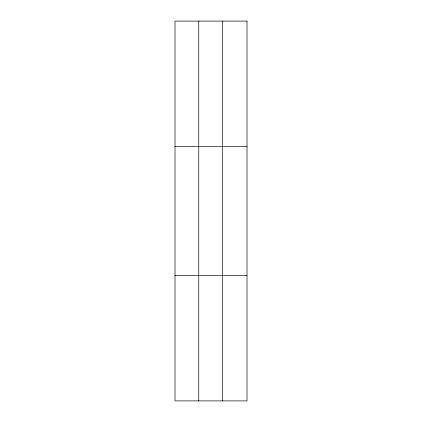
<?xml version="1.0" encoding="UTF-8"?>
<svg xmlns="http://www.w3.org/2000/svg" width="422" height="422" viewBox="0 0 422 422"><rect width="100%" height="100%" fill="white"/><g stroke="black" fill="none" stroke-linecap="round" stroke-linejoin="round"><path stroke-width="0.63" d="M198.757 400.9L198.757 21.1M222.521 400.9L222.521 21.1M174.993 146.434L247.007 146.434M174.993 275.566L247.007 275.566M247.007 21.1L247.007 400.9L174.993 400.9L174.993 21.1L247.007 21.1"/></g></svg>
